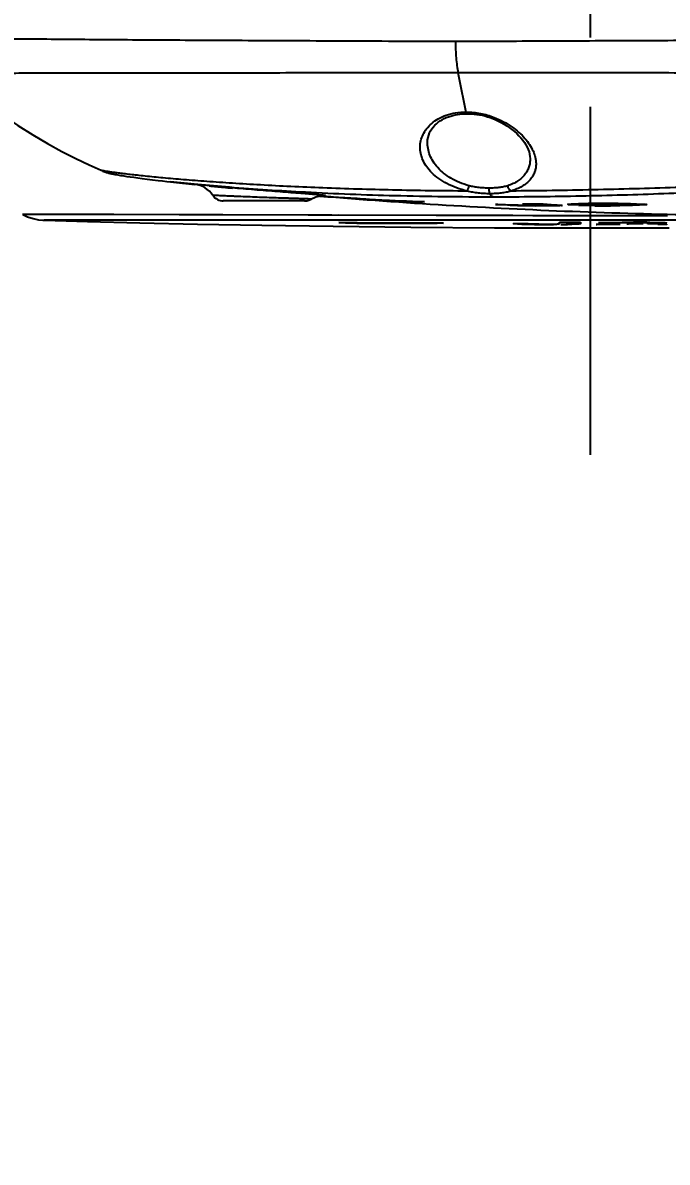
# Model space of a CAD drawing. Header units: millimetres. Extents: x 5828 to 6704, y 123 to 421.
# Drawn here: x 6428.79 to 6432.27, y 202.34 to 208.48 of the extents above; entities that cross this region are included whole.
import ezdxf
from ezdxf import colors
from ezdxf.entities.mleader import LeaderData, LeaderLine
from ezdxf.math import Vec2, Vec3

# ---------------------------------------------------------------- set-up
doc = ezdxf.new("R2010")
doc.units = ezdxf.units.MM
doc.linetypes.add('CENTER', pattern=[0.6, 0.375, -0.075, 0.075, -0.075])
for name, color, linetype in [('中心线', 7, 'Continuous'), ('外形图', 7, 'Continuous'), ('多重引线', 7, 'Continuous'), ('尺寸标注', 7, 'Continuous')]:
    doc.layers.add(name, color=color, linetype=linetype)
doc.styles.add('微软雅黑', font='msyh.ttc', dxfattribs={"height": 1.5})
doc.dimstyles.new('尺寸标注_1_15比例', dxfattribs={"dimtxt": 1.5, "dimasz": 1.25, "dimexe": 0.5, "dimexo": 0.4, "dimgap": 0.5, "dimtad": 1, "dimdec": 1, "dimlfac": 15, "dimdsep": 46, "dimtxsty": '微软雅黑', "dimcen": 0.09, "dimadec": 0, "dimazin": 0, "dimtp": 0.01, "dimtm": 0.01, "dimtfac": 1, "dimtdec": 1, "dimtofl": 0, "dimtmove": 0, "dimatfit": 3, "dimfxl": 1, "dimtolj": 1, "dimarcsym": 0})

# ---------------------------------------------------------------- blocks, each defined once
blk = doc.blocks.new('*D791')
at = {"layer": 'Defpoints', "color": 0}
for p in [(6429.7498, 214.45), (6429.7498, 213.5834), (6447.9848, 213.5834)]:
    blk.add_point(p, dxfattribs=at)
at = {"layer": '尺寸标注', "color": 0, "lineweight": -2}
for p, q in [((6447.9848, 215.7), (6447.9848, 216.95)), ((6430.1498, 214.45), (6448.4848, 214.45)), ((6430.1498, 213.5834), (6448.4848, 213.5834)), ((6447.9848, 212.3334), (6447.9848, 208.1098))]:
    blk.add_line(p, q, dxfattribs=at)
at = {"layer": '尺寸标注', "color": 0}
for points in [[(6447.7765, 215.7), (6448.1932, 215.7), (6447.9848, 214.45)], [(6448.1932, 212.3334), (6447.7765, 212.3334), (6447.9848, 213.5834)]]:
    blk.add_solid(points, dxfattribs=at)
at = {"layer": '尺寸标注', "color": 0, "insert": (6446.7058, 209.5966), "char_height": 1.5, "attachment_point": 5, "rotation": 90, "style": '微软雅黑'}
blk.add_mtext('\\A1;13', dxfattribs=at)

msp = doc.modelspace()

# ---------------------------------------------------------------- linework, layer by layer
at = {"layer": '中心线', "linetype": 'CENTER', "ltscale": 5}
msp.add_line((6431.8498, 223.023), (6431.8498, 205.8772), dxfattribs=at)
at = {"layer": '外形图', "color": 7, "linetype": 'Continuous'}
for p, q in [((6431.1866, 207.9868), (6431.1866, 207.9868)), ((6431.527, 207.7457), (6431.527, 207.7457)), ((6429.2926, 207.6595), (6429.2991, 207.6583)), ((6429.2991, 207.6583), (6429.3059, 207.6571)), ((6429.3059, 207.6571), (6429.3133, 207.6558)), ((6429.3133, 207.6558), (6429.3214, 207.6544)), ((6429.3214, 207.6544), (6429.3301, 207.653)), ((6429.3301, 207.653), (6429.3395, 207.6516)), ((6429.3395, 207.6516), (6429.355, 207.6492)), ((6429.355, 207.6492), (6429.3725, 207.6467)), ((6429.3725, 207.6467), (6429.3919, 207.6439)), ((6429.3919, 207.6439), (6429.4135, 207.641)), ((6429.4135, 207.641), (6429.4374, 207.6379)), ((6429.4374, 207.6379), (6429.4638, 207.6345)), ((6429.4638, 207.6345), (6429.4927, 207.631)), ((6429.4927, 207.631), (6429.5243, 207.6272)), ((6429.5243, 207.6272), (6429.5471, 207.6246)), ((6429.5471, 207.6246), (6429.5712, 207.6219)), ((6429.5712, 207.6219), (6429.5902, 207.6199)), ((6429.7215, 207.6059), (6429.7209, 207.606)), ((6429.7209, 207.606), (6429.7209, 207.606)), ((6430.3899, 207.5435), (6430.3949, 207.5431)), ((6430.39, 207.5445), (6430.395, 207.5441)), ((6430.4221, 207.542), (6430.3959, 207.5442)), ((6430.4138, 207.5457), (6430.4149, 207.5457)), ((6430.4149, 207.5457), (6430.4154, 207.5457)), ((6430.4221, 207.542), (6430.4222, 207.5425)), ((6430.3124, 207.5167), (6429.8741, 207.5167)), ((6430.9268, 207.5133), (6430.9589, 207.5109)), ((6430.9589, 207.5109), (6430.9268, 207.5124)), ((6430.9589, 207.5109), (6430.9268, 207.5123)), ((6431.4192, 207.494), (6431.4193, 207.4961)), ((6431.5558, 207.4911), (6431.5558, 207.4927)), ((6431.5759, 207.4944), (6431.5765, 207.501)), ((6431.5864, 207.4931), (6431.5872, 207.501)), ((6431.6601, 207.4907), (6431.6598, 207.4959)), ((6431.699, 207.4919), (6431.6989, 207.4924)), ((6431.7314, 207.4981), (6431.731, 207.4984)), ((6431.7314, 207.4981), (6431.7314, 207.4986)), ((6431.831, 207.5018), (6431.8313, 207.4987)), ((6431.8326, 207.4983), (6431.8313, 207.4983)), ((6431.8421, 207.4996), (6431.8419, 207.502)), ((6431.8751, 207.4911), (6431.8752, 207.4936)), ((6431.8834, 207.5005), (6431.8833, 207.5025)), ((6431.8993, 207.4958), (6431.8995, 207.4977)), ((6431.8993, 207.4958), (6431.8995, 207.4977)), ((6431.9457, 207.4965), (6431.9456, 207.4986)), ((6431.959, 207.5002), (6431.9593, 207.5032)), ((6431.9617, 207.4997), (6431.962, 207.5032)), ((6432.0036, 207.4969), (6432.0038, 207.5033)), ((6432.0097, 207.4915), (6432.0096, 207.4935)), ((6432.0409, 207.496), (6432.0411, 207.4988)), ((6432.0451, 207.4954), (6432.0454, 207.4989)), ((6432.1284, 207.4948), (6432.1281, 207.4989)), ((6428.8946, 207.4442), (6428.7927, 207.4437)), ((6428.9107, 207.4442), (6428.7992, 207.4438)), ((6428.9164, 207.4443), (6428.8946, 207.4442)), ((6428.9096, 207.4123), (6428.9095, 207.4123)), ((6428.9108, 207.4123), (6428.9108, 207.4123)), ((6428.9412, 207.4443), (6428.9164, 207.4443)), ((6430.5216, 207.413), (6428.9193, 207.4124)), ((6431.0257, 207.4385), (6428.9412, 207.4443)), ((6431.0206, 207.4384), (6430.4945, 207.4399)), ((6431.2435, 207.4131), (6430.5216, 207.413)), ((6431.0574, 207.4383), (6431.0206, 207.4384)), ((6433.4627, 207.413), (6431.0563, 207.4131)), ((6431.5419, 207.4371), (6431.4337, 207.4374)), ((6431.5561, 207.4371), (6431.5419, 207.4371)), ((6431.6132, 207.4369), (6431.5561, 207.4371)), ((6431.6677, 207.4368), (6431.6132, 207.4369)), ((6431.6839, 207.4368), (6431.6677, 207.4368)), ((6431.7989, 207.4365), (6431.6839, 207.4368)), ((6431.8832, 207.4363), (6431.7989, 207.4365)), ((6431.896, 207.4363), (6431.8832, 207.4363)), ((6431.9203, 207.4363), (6431.896, 207.4363)), ((6431.9568, 207.4362), (6431.9203, 207.4363)), ((6431.9999, 207.4361), (6431.9568, 207.4362)), ((6432.0425, 207.436), (6431.9999, 207.4361)), ((6432.0485, 207.436), (6432.0421, 207.436)), ((6432.0848, 207.436), (6432.0485, 207.436)), ((6432.1335, 207.4359), (6432.0848, 207.436)), ((6432.1565, 207.4358), (6432.1335, 207.4359)), ((6432.2183, 207.4357), (6432.1565, 207.4358)), ((6432.267, 207.4356), (6432.2183, 207.4357)), ((6430.4656, 207.3802), (6430.8853, 207.3757)), ((6430.5324, 207.3979), (6430.4966, 207.4)), ((6430.8853, 207.3757), (6431.3358, 207.3725)), ((6431.0256, 207.3987), (6431.0614, 207.3966)), ((6431.0614, 207.3966), (6431.0256, 207.3966)), ((6431.3358, 207.3725), (6431.8041, 207.371)), ((6431.685, 207.394), (6431.685, 207.4015)), ((6431.7263, 207.3905), (6431.7257, 207.4036)), ((6431.7865, 207.3919), (6431.7858, 207.4003)), ((6431.7991, 207.4014), (6431.7991, 207.394)), ((6431.8041, 207.371), (6432.2755, 207.3716)), ((6432.0117, 207.3899), (6431.883, 207.3899)), ((6431.8957, 207.3899), (6431.883, 207.3899)), ((6431.9319, 207.3978), (6431.8957, 207.3978)), ((6432.0039, 207.3976), (6431.9319, 207.3978)), ((6432.0912, 207.3929), (6432.084, 207.3928)), ((6432.1128, 207.3934), (6432.0912, 207.3929)), ((6432.1354, 207.3938), (6432.1128, 207.3934)), ((6432.161, 207.3943), (6432.1548, 207.3942)), ((6432.2066, 207.3954), (6432.2061, 207.4017)), ((6432.2637, 207.3904), (6432.2157, 207.3903)), ((6432.2637, 207.3923), (6432.2637, 207.3904))]:
    msp.add_line(p, q, dxfattribs=at)
for points in [[(6428.4013, 208.2054), (6428.4578, 208.1562), (6428.5333, 208.094), (6428.6105, 208.0344), (6428.689, 207.9776), (6428.7684, 207.9239), (6428.8482, 207.8733), (6428.9275, 207.8264), (6429.0053, 207.7835), (6429.0806, 207.7448), (6429.1521, 207.7105), (6429.2164, 207.6816)], [(6430.9742, 207.8341), (6430.975, 207.8464), (6430.9772, 207.8591), (6430.9807, 207.8713), (6430.9854, 207.8831), (6430.9911, 207.8944), (6430.9979, 207.905), (6431.0055, 207.9149), (6431.0139, 207.9242), (6431.023, 207.9328), (6431.0326, 207.9407), (6431.0428, 207.9479), (6431.0534, 207.9545), (6431.0644, 207.9604), (6431.0758, 207.9657), (6431.0874, 207.9703), (6431.0993, 207.9744), (6431.1114, 207.9778), (6431.1237, 207.9807), (6431.1362, 207.983), (6431.1489, 207.9848), (6431.1618, 207.986), (6431.1748, 207.9867), (6431.1866, 207.9868)], [(6431.1866, 207.9868), (6431.1983, 207.9868), (6431.2119, 207.9862), (6431.2257, 207.985), (6431.2396, 207.9833), (6431.2538, 207.981), (6431.2681, 207.9781), (6431.2826, 207.9746), (6431.2973, 207.9704), (6431.312, 207.9656), (6431.3269, 207.9601), (6431.3418, 207.9539), (6431.3568, 207.9471), (6431.3716, 207.9395), (6431.3864, 207.9312), (6431.4009, 207.9222), (6431.4151, 207.9125), (6431.4289, 207.9022), (6431.4421, 207.8914), (6431.4547, 207.88), (6431.4665, 207.8682), (6431.4774, 207.8561), (6431.4874, 207.8437), (6431.4964, 207.8312), (6431.5043, 207.8186), (6431.511, 207.806), (6431.5166, 207.7934), (6431.5211, 207.781), (6431.5243, 207.7687), (6431.5263, 207.7567), (6431.527, 207.7457)], [(6429.2164, 207.6816), (6429.2206, 207.6798), (6429.2262, 207.6775), (6429.2316, 207.6755), (6429.2367, 207.6737), (6429.2416, 207.672), (6429.2461, 207.6706), (6429.2504, 207.6693), (6429.2544, 207.6682), (6429.2581, 207.6672), (6429.2616, 207.6662), (6429.265, 207.6654), (6429.2682, 207.6646), (6429.2714, 207.6639), (6429.2744, 207.6632), (6429.2775, 207.6625), (6429.2805, 207.6619), (6429.2835, 207.6613), (6429.2865, 207.6607), (6429.2926, 207.6595)], [(6430.3471, 207.5264), (6430.3497, 207.528), (6430.3536, 207.5302), (6430.3576, 207.5322), (6430.3616, 207.5341), (6430.3656, 207.5358), (6430.3695, 207.5373), (6430.3734, 207.5387), (6430.3772, 207.54), (6430.381, 207.5411), (6430.3847, 207.542), (6430.3882, 207.5428), (6430.3917, 207.5435), (6430.395, 207.5441), (6430.3981, 207.5446), (6430.401, 207.5449), (6430.4035, 207.5452), (6430.4057, 207.5454), (6430.4076, 207.5455), (6430.4093, 207.5456), (6430.4108, 207.5457), (6430.4121, 207.5457), (6430.4131, 207.5457), (6430.414, 207.5457), (6430.4146, 207.5457), (6430.4151, 207.5457), (6430.4153, 207.5457), (6430.4154, 207.5457)], [(6430.3124, 207.5167), (6430.318, 207.5169), (6430.3236, 207.5176), (6430.3291, 207.5188), (6430.3344, 207.5205), (6430.3397, 207.5225), (6430.3447, 207.525), (6430.3471, 207.5264)], [(6428.7947, 207.4436), (6428.8203, 207.4316), (6428.851, 207.4213), (6428.8796, 207.4153), (6428.9028, 207.4127), (6428.9117, 207.4123)], [(6430.4966, 207.413), (6429.3842, 207.4128), (6429.0521, 207.4126), (6428.9096, 207.4123)], [(6428.9117, 207.4123), (6429.1438, 207.4052), (6429.4257, 207.3979), (6429.7348, 207.3914), (6430.0818, 207.3855), (6430.4656, 207.3802)], [(6430.4589, 207.4401), (6429.2845, 207.4437), (6428.9412, 207.4443)]]:
    msp.add_lwpolyline(points, dxfattribs=at)
for centre, radius, start, end in [((6436.4958, 209.1858), 5.4458, 190.33374, 192.62478), ((6432.9875, 238.9872), 31.5508, 263.81858, 264.05721), ((6429.7071, 207.4734), 0.1333, 33.36473, 83.91572), ((6432.7437, 236.5004), 29.052, 264.18109, 264.33164), ((6432.2334, 231.3802), 23.9065, 264.33662, 264.45819), ((6429.8741, 207.5834), 0.0667, 213.36476, 269.99996), ((6431.6504, 224.4756), 16.9777, 265.7641, 267.55755), ((6431.6717, 224.4738), 16.9779, 265.77906, 267.48535), ((6431.6812, 224.2248), 16.7307, 268.83526, 269.18303), ((6431.6095, 213.6368), 6.1458, 268.22522, 268.72845), ((6431.6536, 215.7028), 8.2123, 268.74122, 269.31808), ((6433.0373, 226.1864), 18.7491, 265.25459, 265.52955), ((6431.6477, 225.1089), 17.6081, 269.47424, 269.83401), ((6433.1499, 226.4288), 18.9915, 265.30901, 265.575), ((6431.7369, 226.3036), 18.8055, 269.98306, 270.28748), ((6431.9462, 199.2005), 8.3021, 90.79537, 91.10042), ((6431.6949, 224.184), 16.6914, 270.32587, 270.6651), ((6432.0668, 191.0296), 16.4739, 90.70377, 90.82035), ((6432.0505, 192.8686), 14.6349, 90.34662, 90.72836), ((6431.9192, 213.9215), 6.4306, 269.60712, 270.80574), ((6432.5371, 211.1204), 3.6803, 259.86197, 260.02124), ((6432.0952, 196.5863), 10.9113, 90.78523, 91.02867), ((6431.9461, 210.3465), 2.8536, 269.67429, 270.81867), ((6431.7509, 207.5112), 0.1807, 356.68302, 357.38446), ((6431.9938, 204.158), 3.3389, 89.83243, 90.82589), ((6431.997, 200.6629), 6.8404, 89.96331, 90.29299), ((6430.5241, 207.1312), 1.5338, 13.85479, 14.0376), ((6432.1435, 197.4932), 10.0061, 90.56159, 90.74582), ((6432.1005, 201.9426), 5.5566, 90.00628, 90.56869), ((6431.0166, 312.4573), 105.0586, 269.7164, 270.004917), ((6431.0535, 311.8), 104.4034, 269.714036, 269.984696), ((6431.5682, 211.2795), 3.8889, 268.73104, 269.2554), ((6431.6133, 214.8656), 7.4754, 269.26709, 269.6034), ((6431.6425, 219.1234), 11.7332, 269.6048, 269.84721), ((6431.6241, 211.1106), 3.7187, 269.5075, 269.86068), ((6431.6511, 221.0408), 13.6507, 269.83259, 270.01087), ((6431.6697, 212.6928), 5.3027, 270.24863, 270.61204), ((6431.6898, 210.8945), 3.5042, 270.59715, 271.02101), ((6432.0854, 206.3275), 1.065, 91.66262, 92.00961), ((6432.1229, 205.02), 2.3731, 91.27289, 91.65164), ((6432.2203, 200.6786), 6.7156, 91.16243, 91.28091), ((6432.089, 202.7759), 4.6237, 89.84392, 90.09652), ((6432.1048, 195.4068), 11.9948, 89.75816, 90.09971), ((6431.9142, 219.0804), 11.6886, 271.20981, 271.32746), ((6432.1004, 211.1764), 3.7825, 271.28203, 271.60834), ((6432.0912, 211.4485), 4.0547, 271.63027, 271.76439)]:
    msp.add_arc(centre, radius, start, end, dxfattribs=at)
for points, knots in [([(6428.3123, 208.3955), (6428.3123, 208.3955), (6428.3124, 208.3954), (6428.3125, 208.3954), (6428.3128, 208.3953), (6428.3133, 208.3952), (6428.3143, 208.3951), (6428.3157, 208.395), (6428.3175, 208.3949), (6428.3198, 208.3947), (6428.3225, 208.3946), (6428.3268, 208.3944), (6428.3332, 208.3941), (6428.3421, 208.3939), (6428.3526, 208.3936), (6428.3646, 208.3934), (6428.3782, 208.3932), (6428.3934, 208.3931), (6428.4101, 208.393), (6428.4355, 208.3928), (6428.4711, 208.3927), (6428.5184, 208.3925), (6428.5717, 208.3923), (6428.631, 208.3919), (6428.6962, 208.3915), (6428.7672, 208.3909), (6428.8438, 208.3903), (6428.9567, 208.3893), (6429.1106, 208.388), (6429.31, 208.3864), (6429.5278, 208.3849), (6429.7625, 208.3835), (6430.0124, 208.3822), (6430.2757, 208.3809), (6430.6479, 208.3791), (6430.9321, 208.3778), (6431.1244, 208.3772)], [0, 0, 0, 0, 0.000026, 0.000084, 0.000178, 0.000308, 0.000677, 0.001191, 0.001848, 0.00265, 0.003595, 0.004682, 0.007283, 0.010449, 0.014176, 0.018461, 0.023302, 0.028697, 0.034644, 0.041141, 0.05578, 0.072599, 0.091576, 0.112682, 0.13588, 0.161127, 0.188373, 0.217564, 0.281556, 0.352624, 0.430256, 0.513906, 0.602978, 0.69683, 0.794771, 1, 1, 1, 1]), ([(6431.1244, 208.3772), (6431.2844, 208.3778), (6431.606, 208.3793), (6432.0876, 208.3815), (6432.4878, 208.3832), (6432.8034, 208.3849), (6433.0341, 208.3862), (6433.2593, 208.3876), (6433.4778, 208.3889), (6433.6886, 208.39), (6433.8909, 208.391), (6434.0835, 208.392), (6434.2657, 208.393), (6434.4364, 208.394), (6434.595, 208.3948), (6434.7408, 208.3956), (6434.8731, 208.3963), (6434.9912, 208.3969), (6435.0804, 208.3971), (6435.1441, 208.3971), (6435.1859, 208.3971), (6435.2238, 208.3971), (6435.2581, 208.397), (6435.2891, 208.3966), (6435.3177, 208.3958), (6435.345, 208.3948), (6435.3718, 208.3941), (6435.3987, 208.3941), (6435.4259, 208.3944), (6435.4532, 208.3945), (6435.4891, 208.3942), (6435.5337, 208.3927), (6435.5871, 208.3914), (6435.6406, 208.3912), (6435.694, 208.3918), (6435.7471, 208.3923), (6435.7999, 208.3925), (6435.8524, 208.3924), (6435.922, 208.3919), (6436.0086, 208.3912), (6436.1119, 208.3903), (6436.2142, 208.3898), (6436.3155, 208.3896), (6436.416, 208.3896), (6436.5155, 208.3893), (6436.614, 208.3888), (6436.6955, 208.3886), (6436.7602, 208.3884), (6436.8243, 208.3882), (6436.9037, 208.3883), (6436.9827, 208.3894), (6437.0453, 208.3903), (6437.0918, 208.3907), (6437.1381, 208.3907), (6437.1844, 208.3908), (6437.2229, 208.3917), (6437.2535, 208.3925), (6437.2762, 208.3928), (6437.2986, 208.3925), (6437.3209, 208.3918), (6437.3433, 208.3919), (6437.3583, 208.3936), (6437.3657, 208.395)], [0, 0, 0, 0, 0.076909, 0.154556, 0.231494, 0.269241, 0.306267, 0.342395, 0.377457, 0.411291, 0.443743, 0.474659, 0.50389, 0.531291, 0.556736, 0.580123, 0.601359, 0.62033, 0.636891, 0.644228, 0.650927, 0.656994, 0.662456, 0.667384, 0.67191, 0.676219, 0.680485, 0.684806, 0.689181, 0.693558, 0.697895, 0.706457, 0.714997, 0.723574, 0.732147, 0.740663, 0.749111, 0.757513, 0.765892, 0.782587, 0.79914, 0.815525, 0.831761, 0.847861, 0.863814, 0.879597, 0.89521, 0.902962, 0.91068, 0.926018, 0.941169, 0.948651, 0.956086, 0.963508, 0.970939, 0.978343, 0.98201, 0.985639, 0.98923, 0.992797, 0.996366, 1, 1, 1, 1]), ([(6431.1244, 208.3772), (6431.1246, 208.3619), (6431.1254, 208.3319), (6431.1282, 208.2881), (6431.1324, 208.2472), (6431.1364, 208.2212), (6431.1387, 208.209)], [0, 0, 0, 0, 0.271438, 0.533472, 0.77862, 1, 1, 1, 1]), ([(6428.4013, 208.2054), (6428.4013, 208.2054), (6428.4014, 208.2054), (6428.4017, 208.2053), (6428.4024, 208.2052), (6428.4035, 208.2051), (6428.405, 208.205), (6428.4068, 208.2049), (6428.4091, 208.2048), (6428.4117, 208.2047), (6428.4161, 208.2045), (6428.4224, 208.2044), (6428.4311, 208.2042), (6428.4414, 208.2042), (6428.4532, 208.2041), (6428.4665, 208.2041), (6428.4872, 208.2042), (6428.5168, 208.2045), (6428.5567, 208.2049), (6428.6026, 208.2053), (6428.6544, 208.2057), (6428.712, 208.206), (6428.7753, 208.2063), (6428.8442, 208.2065), (6428.9186, 208.2066), (6429.0282, 208.2067), (6429.1779, 208.2068), (6429.3717, 208.2069), (6429.5835, 208.2072), (6429.8118, 208.2075), (6430.055, 208.2078), (6430.3113, 208.2082), (6430.6739, 208.2087), (6430.9509, 208.2087), (6431.1384, 208.209)], [0, 0, 0, 0, 0.000039, 0.000113, 0.000369, 0.000768, 0.00131, 0.001996, 0.002824, 0.003794, 0.004905, 0.007547, 0.010746, 0.014498, 0.018801, 0.023652, 0.029051, 0.041484, 0.056094, 0.07287, 0.091796, 0.112845, 0.135985, 0.161171, 0.188358, 0.217491, 0.281374, 0.352349, 0.42991, 0.513518, 0.602583, 0.696467, 0.794483, 1, 1, 1, 1]), ([(6431.1384, 208.209), (6431.2971, 208.2089), (6431.536, 208.209), (6431.8549, 208.2088), (6432.1736, 208.2083), (6432.4898, 208.2076), (6432.802, 208.2072), (6433.0298, 208.2071), (6433.2519, 208.207), (6433.467, 208.2067), (6433.6741, 208.2062), (6433.8724, 208.2057), (6434.0609, 208.2053), (6434.2386, 208.2051), (6434.4047, 208.2049), (6434.5584, 208.2047), (6434.6991, 208.2045), (6434.8262, 208.2045), (6434.9233, 208.2046), (6434.9936, 208.2044), (6435.0536, 208.2042), (6435.1084, 208.2042), (6435.1583, 208.2046), (6435.1905, 208.2048), (6435.22, 208.2046), (6435.2478, 208.2042), (6435.2749, 208.204), (6435.3019, 208.2042), (6435.3291, 208.2048), (6435.3565, 208.2053), (6435.3836, 208.2053), (6435.4105, 208.2049), (6435.4372, 208.2043), (6435.4728, 208.2036), (6435.5172, 208.2032), (6435.5707, 208.2037), (6435.624, 208.2046), (6435.677, 208.2055), (6435.7296, 208.2059), (6435.7819, 208.206), (6435.8512, 208.2058), (6435.9373, 208.2054), (6436.04, 208.2049), (6436.1418, 208.2048), (6436.2428, 208.2052), (6436.3429, 208.2057), (6436.4419, 208.2059), (6436.5238, 208.2058), (6436.5888, 208.2058), (6436.637, 208.2058), (6436.6849, 208.2056), (6436.7482, 208.2053), (6436.8111, 208.205), (6436.8736, 208.2052), (6436.9198, 208.2055), (6436.9657, 208.2057), (6437.0112, 208.2056), (6437.0566, 208.205), (6437.1019, 208.2045), (6437.1396, 208.2049), (6437.1696, 208.2055), (6437.1919, 208.2056), (6437.2139, 208.2052), (6437.2357, 208.2043), (6437.2575, 208.204), (6437.272, 208.2052), (6437.2792, 208.2064)], [0, 0, 0, 0, 0.077556, 0.116688, 0.155805, 0.233231, 0.271163, 0.308324, 0.344534, 0.379617, 0.413405, 0.445743, 0.476481, 0.505467, 0.532557, 0.557622, 0.580566, 0.601308, 0.619721, 0.628, 0.63564, 0.649018, 0.654793, 0.660007, 0.664759, 0.669218, 0.673576, 0.677967, 0.682419, 0.686888, 0.69132, 0.695697, 0.700037, 0.704365, 0.713047, 0.721768, 0.73047, 0.739101, 0.747658, 0.756166, 0.764646, 0.781523, 0.79825, 0.814819, 0.831254, 0.84756, 0.863707, 0.879663, 0.887566, 0.89542, 0.903225, 0.910981, 0.92635, 0.933952, 0.941484, 0.948944, 0.956347, 0.963727, 0.971112, 0.978484, 0.982147, 0.985778, 0.989369, 0.992917, 0.996442, 1, 1, 1, 1]), ([(6430.9345, 207.8081), (6430.9347, 207.8194), (6430.9375, 207.8423), (6430.9495, 207.8756), (6430.9692, 207.9072), (6430.997, 207.9361), (6431.0328, 207.961), (6431.0765, 207.9806), (6431.127, 207.993), (6431.1631, 207.9956), (6431.1817, 207.9956)], [0, 0, 0, 0, 0.098822, 0.200119, 0.306821, 0.421744, 0.547437, 0.685803, 0.837309, 1, 1, 1, 1]), ([(6431.1817, 207.9956), (6431.2077, 207.9959), (6431.2469, 207.9921), (6431.2973, 207.9799), (6431.3393, 207.9657), (6431.3837, 207.9453), (6431.4284, 207.9179), (6431.4669, 207.8875), (6431.499, 207.8551), (6431.5246, 207.8215), (6431.5435, 207.7873), (6431.5555, 207.753), (6431.5587, 207.7299), (6431.5589, 207.7186)], [0, 0, 0, 0, 0.153415, 0.230268, 0.30578, 0.414982, 0.518123, 0.614544, 0.704062, 0.786796, 0.863131, 0.933788, 1, 1, 1, 1]), ([(6431.1818, 207.9956), (6431.1819, 207.9949), (6431.1822, 207.9936), (6431.1829, 207.9915), (6431.1837, 207.9896), (6431.1846, 207.9882), (6431.1854, 207.9873), (6431.1861, 207.9868), (6431.1866, 207.9868)], [0, 0, 0, 0, 0.194586, 0.370691, 0.659613, 0.771875, 0.863775, 1, 1, 1, 1]), ([(6431.1884, 207.5697), (6431.1689, 207.5744), (6431.1316, 207.5856), (6431.08, 207.6083), (6431.0353, 207.6355), (6430.9984, 207.6662), (6430.9695, 207.6995), (6430.949, 207.7347), (6430.9368, 207.7711), (6430.9343, 207.7959), (6430.9345, 207.8081)], [0, 0, 0, 0, 0.160507, 0.311436, 0.450736, 0.578134, 0.694599, 0.802004, 0.902834, 1, 1, 1, 1]), ([(6431.1986, 207.5984), (6431.181, 207.6031), (6431.1473, 207.6145), (6431.1011, 207.6374), (6431.0616, 207.6646), (6431.0292, 207.6951), (6431.0041, 207.728), (6430.9864, 207.7626), (6430.976, 207.7982), (6430.9739, 207.8223), (6430.9742, 207.8341)], [0, 0, 0, 0, 0.156458, 0.303852, 0.440642, 0.566971, 0.684074, 0.793803, 0.898335, 1, 1, 1, 1]), ([(6431.527, 207.7457), (6431.5272, 207.738), (6431.5263, 207.7227), (6431.5213, 207.7001), (6431.5124, 207.6786), (6431.4995, 207.6584), (6431.4824, 207.6398), (6431.4612, 207.6232), (6431.4358, 207.6091), (6431.4171, 207.6018), (6431.4072, 207.5986)], [0, 0, 0, 0, 0.112958, 0.224662, 0.337272, 0.453287, 0.575346, 0.705945, 0.847097, 1, 1, 1, 1]), ([(6431.5589, 207.7186), (6431.559, 207.7108), (6431.558, 207.695), (6431.5522, 207.672), (6431.5419, 207.6501), (6431.5271, 207.6296), (6431.5076, 207.6109), (6431.4837, 207.5944), (6431.4553, 207.5803), (6431.4346, 207.5731), (6431.4236, 207.5699)], [0, 0, 0, 0, 0.108748, 0.216666, 0.326524, 0.441313, 0.563946, 0.696912, 0.841996, 1, 1, 1, 1]), ([(6431.1884, 207.5697), (6431.0542, 207.5704), (6430.795, 207.5739), (6430.478, 207.5834), (6430.241, 207.5937), (6430.0785, 207.6021), (6429.9277, 207.6112), (6429.7895, 207.6208), (6429.6648, 207.6306), (6429.5544, 207.6402), (6429.4717, 207.6483), (6429.4131, 207.6545), (6429.375, 207.6587), (6429.3409, 207.6627), (6429.3108, 207.6664), (6429.2849, 207.6698), (6429.2631, 207.6729), (6429.2454, 207.6756), (6429.2334, 207.6776), (6429.2258, 207.6791), (6429.2217, 207.68), (6429.2187, 207.6808), (6429.2171, 207.6813), (6429.2164, 207.6816)], [0, 0, 0, 0, 0.203767, 0.393357, 0.481256, 0.563776, 0.640381, 0.710594, 0.77398, 0.830155, 0.878783, 0.900174, 0.919572, 0.936947, 0.952273, 0.965523, 0.976676, 0.98571, 0.992613, 0.995261, 0.997373, 0.998952, 1, 1, 1, 1]), ([(6436.3818, 207.6377), (6436.3835, 207.6382), (6436.3858, 207.6388), (6436.3887, 207.6397), (6436.3904, 207.6403), (6436.3919, 207.6409), (6436.393, 207.6414), (6436.3939, 207.6419), (6436.3945, 207.6423), (6436.3948, 207.6428), (6436.3946, 207.6433), (6436.3941, 207.6436), (6436.3933, 207.6439), (6436.3922, 207.6441), (6436.39, 207.6444), (6436.3864, 207.6446), (6436.381, 207.6447), (6436.3744, 207.6446), (6436.3668, 207.6444), (6436.3582, 207.6441), (6436.349, 207.6437), (6436.3393, 207.6432), (6436.3293, 207.6427), (6436.3156, 207.642), (6436.2986, 207.6411), (6436.2784, 207.6402), (6436.2583, 207.6394), (6436.2381, 207.6385), (6436.2178, 207.6377), (6436.1904, 207.6366), (6436.156, 207.6353), (6436.1146, 207.6339), (6436.0732, 207.6327), (6436.0314, 207.6316), (6435.9893, 207.6305), (6435.9467, 207.6296), (6435.889, 207.6284), (6435.8159, 207.6272), (6435.7272, 207.6262), (6435.6064, 207.6255), (6435.4526, 207.6256), (6435.2644, 207.6279), (6435.0718, 207.6318), (6434.9088, 207.6365), (6434.7765, 207.6415), (6434.6755, 207.6458), (6434.5901, 207.6494), (6434.5209, 207.6525), (6434.4691, 207.655), (6434.4172, 207.6579), (6434.3735, 207.6603), (6434.3369, 207.6621), (6434.3067, 207.6631), (6434.2728, 207.6636), (6434.2346, 207.6634), (6434.1914, 207.6625), (6434.1245, 207.6604), (6434.03, 207.6562), (6433.9043, 207.6494), (6433.7628, 207.6407), (6433.6065, 207.6306), (6433.4368, 207.6194), (6433.2552, 207.6077), (6432.9932, 207.5913), (6432.6468, 207.5718), (6432.2159, 207.5528), (6431.774, 207.5403), (6431.4772, 207.5373), (6431.3292, 207.5374)], [0, 0, 0, 0, 0.001004, 0.001424, 0.001788, 0.002095, 0.002344, 0.002537, 0.002676, 0.002769, 0.002847, 0.002957, 0.00312, 0.003346, 0.003637, 0.004419, 0.005475, 0.006786, 0.008313, 0.010011, 0.011839, 0.013758, 0.015739, 0.017757, 0.021807, 0.025782, 0.029717, 0.033675, 0.037682, 0.041725, 0.049857, 0.058002, 0.066146, 0.07434, 0.082621, 0.091004, 0.099485, 0.116686, 0.134131, 0.15183, 0.187963, 0.224906, 0.262845, 0.301622, 0.321145, 0.340943, 0.361275, 0.371569, 0.381799, 0.391929, 0.402208, 0.407636, 0.413513, 0.420087, 0.42759, 0.436101, 0.445569, 0.467101, 0.491878, 0.519837, 0.550741, 0.584288, 0.620184, 0.658152, 0.739164, 0.82487, 0.912674, 1, 1, 1, 1]), ([(6436.4639, 207.6612), (6436.4644, 207.6614), (6436.4652, 207.6618), (6436.4663, 207.6624), (6436.4671, 207.663), (6436.4676, 207.6635), (6436.4678, 207.6641), (6436.4677, 207.6647), (6436.4671, 207.6651), (6436.4664, 207.6655), (6436.4653, 207.6658), (6436.4632, 207.6663), (6436.4597, 207.6667), (6436.4546, 207.667), (6436.4484, 207.6671), (6436.4411, 207.6671), (6436.4329, 207.667), (6436.4241, 207.6668), (6436.4114, 207.6665), (6436.395, 207.6658), (6436.3751, 207.6649), (6436.3552, 207.6641), (6436.3355, 207.6634), (6436.3156, 207.6626), (6436.2886, 207.6616), (6436.2546, 207.6603), (6436.2136, 207.6589), (6436.1723, 207.6575), (6436.1309, 207.6563), (6436.0892, 207.6552), (6436.0329, 207.6539), (6435.9616, 207.6527), (6435.8753, 207.6517), (6435.7878, 207.6514), (6435.6991, 207.6515), (6435.6092, 207.6521), (6435.4867, 207.6533), (6435.3299, 207.6555), (6435.1373, 207.6591), (6434.9735, 207.6628), (6434.8399, 207.6668), (6434.7374, 207.6701), (6434.6508, 207.6729), (6434.5807, 207.6753), (6434.5281, 207.6774), (6434.4845, 207.6793), (6434.4495, 207.681), (6434.4224, 207.6823), (6434.3938, 207.6835), (6434.3624, 207.6844), (6434.3273, 207.6847), (6434.2717, 207.6842), (6434.1915, 207.6821), (6434.0831, 207.6778), (6433.9592, 207.6719), (6433.8205, 207.6645), (6433.6677, 207.6558), (6433.5021, 207.6463), (6433.3249, 207.6363), (6433.0688, 207.6223), (6432.7289, 207.6052), (6432.3044, 207.5879), (6431.8664, 207.5753), (6431.5713, 207.5709), (6431.4236, 207.5699)], [0, 0, 0, 0, 0.000299, 0.000544, 0.000736, 0.00088, 0.000986, 0.001083, 0.001206, 0.001376, 0.001601, 0.001886, 0.002645, 0.003657, 0.004909, 0.006368, 0.007995, 0.009754, 0.011612, 0.015522, 0.019503, 0.023431, 0.027327, 0.031256, 0.035241, 0.043324, 0.051473, 0.059636, 0.06782, 0.076064, 0.084386, 0.101264, 0.118378, 0.135674, 0.153205, 0.170997, 0.189041, 0.225933, 0.264122, 0.303382, 0.323245, 0.343462, 0.364229, 0.374714, 0.38512, 0.395433, 0.400623, 0.405934, 0.411535, 0.41766, 0.424547, 0.432361, 0.450673, 0.472204, 0.496758, 0.524316, 0.554672, 0.587576, 0.622784, 0.660067, 0.739872, 0.824778, 0.912324, 1, 1, 1, 1]), ([(6431.3292, 207.5374), (6431.1522, 207.5374), (6430.8147, 207.5414), (6430.3408, 207.5598), (6429.9869, 207.5829), (6429.7448, 207.604), (6429.639, 207.6146), (6429.5902, 207.6199)], [0, 0, 0, 0, 0.304774, 0.581325, 0.816803, 0.915562, 1, 1, 1, 1]), ([(6430.416, 207.5468), (6430.4095, 207.5475), (6430.393, 207.5489), (6430.3634, 207.5513), (6430.3246, 207.5544), (6430.2581, 207.5595), (6430.1629, 207.5669), (6430.0432, 207.5766), (6429.9274, 207.5865), (6429.8303, 207.5953), (6429.7638, 207.6017), (6429.7311, 207.6049), (6429.7215, 207.6059)], [0, 0, 0, 0, 0.028275, 0.071247, 0.127652, 0.195785, 0.358395, 0.538408, 0.712578, 0.858587, 0.958329, 1, 1, 1, 1]), ([(6431.1884, 207.5697), (6431.1894, 207.5713), (6431.1913, 207.5751), (6431.1939, 207.5818), (6431.1964, 207.5897), (6431.1979, 207.5955), (6431.1986, 207.5984)], [0, 0, 0, 0, 0.181956, 0.420996, 0.700473, 1, 1, 1, 1]), ([(6431.3065, 207.5859), (6431.2974, 207.5859), (6431.2793, 207.5864), (6431.2521, 207.5885), (6431.2251, 207.5922), (6431.2073, 207.5961), (6431.1986, 207.5984)], [0, 0, 0, 0, 0.248516, 0.499623, 0.750885, 1, 1, 1, 1]), ([(6431.4072, 207.5986), (6431.3996, 207.5962), (6431.3838, 207.5922), (6431.359, 207.5884), (6431.3331, 207.5863), (6431.3154, 207.5859), (6431.3065, 207.5859)], [0, 0, 0, 0, 0.234174, 0.479937, 0.735935, 1, 1, 1, 1]), ([(6431.4236, 207.5699), (6431.4216, 207.5713), (6431.4178, 207.5749), (6431.4115, 207.5842), (6431.4084, 207.5927), (6431.4072, 207.5986)], [0, 0, 0, 0, 0.215478, 0.461399, 1, 1, 1, 1]), ([(6430.3471, 207.5264), (6430.3471, 207.5264), (6430.3469, 207.5264), (6430.3467, 207.5265), (6430.3463, 207.5265), (6430.3458, 207.5265), (6430.3451, 207.5266), (6430.3442, 207.5266), (6430.3432, 207.5267), (6430.3415, 207.5267), (6430.3391, 207.5268), (6430.3357, 207.527), (6430.3316, 207.5271), (6430.327, 207.5273), (6430.3218, 207.5274), (6430.3137, 207.5277), (6430.3022, 207.5281), (6430.2868, 207.5286), (6430.2695, 207.5292), (6430.2503, 207.5298), (6430.2295, 207.5305), (6430.2073, 207.5312), (6430.1755, 207.5323), (6430.1338, 207.5337), (6430.0828, 207.5355), (6430.0317, 207.5375), (6429.9826, 207.5394), (6429.9439, 207.541), (6429.9153, 207.5422), (6429.8961, 207.5431), (6429.8788, 207.5439), (6429.8634, 207.5446), (6429.8502, 207.5452), (6429.8405, 207.5456), (6429.834, 207.5459), (6429.8299, 207.5461), (6429.8265, 207.5463), (6429.8237, 207.5464), (6429.8215, 207.5466), (6429.82, 207.5466), (6429.8192, 207.5467), (6429.8188, 207.5467), (6429.8186, 207.5467), (6429.8184, 207.5467), (6429.8184, 207.5467)], [0, 0, 0, 0, 0.000133, 0.000563, 0.001292, 0.002319, 0.003645, 0.005268, 0.007187, 0.009402, 0.014718, 0.021203, 0.028839, 0.037609, 0.047494, 0.058472, 0.083598, 0.112744, 0.145641, 0.181968, 0.221386, 0.263517, 0.307946, 0.401981, 0.499843, 0.597718, 0.691782, 0.778368, 0.817796, 0.854129, 0.887026, 0.916173, 0.941302, 0.962181, 0.970964, 0.978616, 0.98512, 0.99046, 0.994623, 0.997605, 0.998651, 0.999399, 0.999849, 1, 1, 1, 1]), ([(6430.3949, 207.5431), (6430.8475, 207.5058), (6431.7548, 207.4508), (6433.1182, 207.4274), (6434.4811, 207.4634), (6435.3877, 207.5268), (6435.8398, 207.5682)], [0, 0, 0, 0, 0.24991, 0.500056, 0.750174, 1, 1, 1, 1]), ([(6430.4154, 207.5457), (6430.4168, 207.5456), (6430.4188, 207.5455), (6430.4212, 207.5455), (6430.4226, 207.5454), (6430.4237, 207.5454), (6430.4245, 207.5454), (6430.425, 207.5455), (6430.4253, 207.5455), (6430.4254, 207.5456)], [0, 0, 0, 0, 0.424893, 0.593754, 0.733472, 0.84398, 0.925196, 0.977086, 1, 1, 1, 1]), ([(6430.4254, 207.5456), (6430.4254, 207.5456), (6430.4252, 207.5457), (6430.4251, 207.5457), (6430.4247, 207.5458), (6430.4241, 207.5459), (6430.423, 207.546), (6430.4217, 207.5462), (6430.4193, 207.5465), (6430.4174, 207.5467), (6430.416, 207.5468)], [0, 0, 0, 0, 0.012421, 0.030019, 0.055711, 0.131548, 0.240042, 0.381159, 0.554878, 1, 1, 1, 1]), ([(6431.3107, 207.5554), (6431.3005, 207.5554), (6431.2798, 207.5559), (6431.249, 207.5584), (6431.2184, 207.5627), (6431.1983, 207.5671), (6431.1884, 207.5697)], [0, 0, 0, 0, 0.249267, 0.501076, 0.75224, 1, 1, 1, 1]), ([(6431.3107, 207.5554), (6431.3104, 207.556), (6431.3097, 207.5576), (6431.3086, 207.5616), (6431.3075, 207.5679), (6431.3067, 207.5764), (6431.3065, 207.5826), (6431.3065, 207.5859)], [0, 0, 0, 0, 0.074178, 0.166878, 0.401593, 0.687017, 1, 1, 1, 1]), ([(6431.4236, 207.5699), (6431.4152, 207.5672), (6431.3977, 207.5626), (6431.3701, 207.5583), (6431.3409, 207.5559), (6431.3209, 207.5554), (6431.3107, 207.5554)], [0, 0, 0, 0, 0.230804, 0.475523, 0.73281, 1, 1, 1, 1]), ([(6431.3292, 207.5374), (6431.3275, 207.5376), (6431.324, 207.5388), (6431.3193, 207.5426), (6431.3148, 207.5483), (6431.3121, 207.5528), (6431.3107, 207.5554)], [0, 0, 0, 0, 0.186509, 0.406561, 0.675281, 1, 1, 1, 1]), ([(6431.4192, 207.494), (6431.4024, 207.4945), (6431.3802, 207.4953), (6431.3542, 207.4966), (6431.345, 207.4972), (6431.3412, 207.4975)], [0, 0, 0, 0, 0.646564, 0.852174, 1, 1, 1, 1]), ([(6431.4427, 207.4958), (6431.4447, 207.4956), (6431.4548, 207.495), (6431.465, 207.4945), (6431.4732, 207.4942)], [0, 0, 0, 0, 0.195018, 1, 1, 1, 1]), ([(6431.4732, 207.4942), (6431.4776, 207.4941), (6431.4984, 207.4935), (6431.5192, 207.4931), (6431.5356, 207.4929)], [0, 0, 0, 0, 0.211565, 1, 1, 1, 1]), ([(6431.5356, 207.4929), (6431.5452, 207.4928), (6431.5585, 207.4927), (6431.5742, 207.4927), (6431.5802, 207.4927), (6431.5826, 207.4928)], [0, 0, 0, 0, 0.615082, 0.846894, 1, 1, 1, 1]), ([(6431.6601, 207.4907), (6431.6443, 207.4905), (6431.6095, 207.4906), (6431.5748, 207.4909), (6431.5558, 207.4911)], [0, 0, 0, 0, 0.454809, 1, 1, 1, 1]), ([(6431.5864, 207.4931), (6431.5864, 207.4931), (6431.5863, 207.4932), (6431.5861, 207.4933), (6431.5855, 207.4934), (6431.5846, 207.4935), (6431.5833, 207.4937), (6431.5818, 207.4939), (6431.58, 207.494), (6431.578, 207.4942), (6431.5766, 207.4943), (6431.5759, 207.4944)], [0, 0, 0, 0, 0.007574, 0.023525, 0.080955, 0.170125, 0.288065, 0.432097, 0.599873, 0.78952, 1, 1, 1, 1]), ([(6431.5826, 207.4928), (6431.5832, 207.4928), (6431.5842, 207.4928), (6431.5854, 207.4929), (6431.5861, 207.493), (6431.5863, 207.4931), (6431.5864, 207.4931), (6431.5864, 207.4931)], [0, 0, 0, 0, 0.482551, 0.781194, 0.941027, 0.981018, 1, 1, 1, 1]), ([(6431.6977, 207.4917), (6431.6962, 207.4916), (6431.692, 207.4913), (6431.6842, 207.491), (6431.6732, 207.4908), (6431.6649, 207.4907), (6431.6601, 207.4907)], [0, 0, 0, 0, 0.124961, 0.331999, 0.623368, 1, 1, 1, 1]), ([(6431.6846, 207.4939), (6431.6857, 207.4938), (6431.6878, 207.4937), (6431.6907, 207.4934), (6431.6932, 207.4932), (6431.6952, 207.493), (6431.6969, 207.4928), (6431.6981, 207.4926), (6431.6987, 207.4924), (6431.6991, 207.4923), (6431.6993, 207.4923), (6431.6994, 207.4922), (6431.6994, 207.4921)], [0, 0, 0, 0, 0.22009, 0.414535, 0.582762, 0.724062, 0.837647, 0.922339, 0.953352, 0.976593, 0.991966, 1, 1, 1, 1]), ([(6431.699, 207.4919), (6431.6989, 207.4919), (6431.6985, 207.4918), (6431.6981, 207.4918), (6431.6977, 207.4917)], [0, 0, 0, 0, 0.19166, 1, 1, 1, 1]), ([(6431.6994, 207.4921), (6431.6994, 207.4921), (6431.6992, 207.492), (6431.6991, 207.4919), (6431.699, 207.4919)], [0, 0, 0, 0, 0.302308, 1, 1, 1, 1]), ([(6431.731, 207.4984), (6431.731, 207.4985), (6431.7312, 207.4986), (6431.7317, 207.4988), (6431.7324, 207.499), (6431.7341, 207.4992), (6431.7372, 207.4995), (6431.74, 207.4997), (6431.7416, 207.4998)], [0, 0, 0, 0, 0.021441, 0.064258, 0.133856, 0.233546, 0.535192, 1, 1, 1, 1]), ([(6431.7416, 207.4998), (6431.7477, 207.5001), (6431.7628, 207.5006), (6431.7778, 207.5009), (6431.7868, 207.5011)], [0, 0, 0, 0, 0.40442, 1, 1, 1, 1]), ([(6431.8751, 207.4911), (6431.8578, 207.4912), (6431.8341, 207.4915), (6431.8057, 207.4922), (6431.7946, 207.4927), (6431.7898, 207.4929)], [0, 0, 0, 0, 0.610896, 0.831253, 1, 1, 1, 1]), ([(6431.8421, 207.4996), (6431.8404, 207.4995), (6431.8381, 207.4994), (6431.8353, 207.4993), (6431.8339, 207.4992), (6431.8327, 207.499), (6431.8319, 207.4989), (6431.8315, 207.4988), (6431.8313, 207.4987), (6431.8313, 207.4987)], [0, 0, 0, 0, 0.460298, 0.632685, 0.768997, 0.871403, 0.942164, 0.983691, 1, 1, 1, 1]), ([(6431.8313, 207.4987), (6431.8313, 207.4986), (6431.8314, 207.4985), (6431.8317, 207.4985), (6431.8321, 207.4984), (6431.8324, 207.4983), (6431.8326, 207.4983)], [0, 0, 0, 0, 0.092186, 0.285288, 0.588005, 1, 1, 1, 1]), ([(6431.8834, 207.5005), (6431.8755, 207.5004), (6431.8618, 207.5002), (6431.848, 207.4998), (6431.8421, 207.4996)], [0, 0, 0, 0, 0.571989, 1, 1, 1, 1]), ([(6431.9313, 207.5008), (6431.9276, 207.5008), (6431.9116, 207.5008), (6431.8956, 207.5006), (6431.8834, 207.5005)], [0, 0, 0, 0, 0.232824, 1, 1, 1, 1]), ([(6431.8886, 207.4938), (6431.8942, 207.4935), (6431.9079, 207.4931), (6431.9217, 207.4929), (6431.9298, 207.4929)], [0, 0, 0, 0, 0.40469, 1, 1, 1, 1]), ([(6431.8893, 207.4976), (6431.9009, 207.4977), (6431.9211, 207.498), (6431.9413, 207.4984), (6431.9498, 207.4988)], [0, 0, 0, 0, 0.57635, 1, 1, 1, 1]), ([(6431.959, 207.5002), (6431.9577, 207.5003), (6431.9544, 207.5004), (6431.9451, 207.5007), (6431.9372, 207.5007), (6431.9313, 207.5008)], [0, 0, 0, 0, 0.147136, 0.358204, 1, 1, 1, 1]), ([(6431.9498, 207.4988), (6431.9508, 207.4988), (6431.9525, 207.4989), (6431.9549, 207.499), (6431.957, 207.4991), (6431.9586, 207.4993), (6431.9599, 207.4994), (6431.9608, 207.4995), (6431.9614, 207.4996), (6431.9616, 207.4997), (6431.9617, 207.4997), (6431.9617, 207.4997)], [0, 0, 0, 0, 0.235259, 0.438178, 0.609126, 0.748479, 0.856627, 0.934, 0.98114, 0.993746, 1, 1, 1, 1]), ([(6431.9617, 207.4997), (6431.9617, 207.4998), (6431.9614, 207.4999), (6431.961, 207.5), (6431.9601, 207.5001), (6431.9594, 207.5001), (6431.959, 207.5002)], [0, 0, 0, 0, 0.071504, 0.259373, 0.568873, 1, 1, 1, 1]), ([(6431.9868, 207.4931), (6431.9963, 207.4933), (6432.0124, 207.4935), (6432.0286, 207.4941), (6432.0353, 207.4944)], [0, 0, 0, 0, 0.582795, 1, 1, 1, 1]), ([(6432.0013, 207.5033), (6432.0083, 207.5033), (6432.0213, 207.5032), (6432.0388, 207.5031), (6432.0524, 207.5028), (6432.0601, 207.5025), (6432.0631, 207.5023)], [0, 0, 0, 0, 0.340011, 0.627095, 0.850972, 1, 1, 1, 1]), ([(6432.0409, 207.496), (6432.039, 207.4962), (6432.0345, 207.4964), (6432.022, 207.4968), (6432.0115, 207.4968), (6432.0036, 207.4969)], [0, 0, 0, 0, 0.152492, 0.364968, 1, 1, 1, 1]), ([(6432.1284, 207.4948), (6432.1117, 207.4939), (6432.0721, 207.4926), (6432.0325, 207.4919), (6432.0097, 207.4915)], [0, 0, 0, 0, 0.423987, 1, 1, 1, 1]), ([(6432.067, 207.5016), (6432.067, 207.5016), (6432.0669, 207.5015), (6432.0666, 207.5014), (6432.0659, 207.5012), (6432.0647, 207.5011), (6432.0631, 207.5009), (6432.061, 207.5007), (6432.0585, 207.5005), (6432.0555, 207.5003), (6432.0508, 207.5), (6432.044, 207.4997), (6432.0349, 207.4993), (6432.0245, 207.4989), (6432.0171, 207.4986), (6432.0132, 207.4985)], [0, 0, 0, 0, 0.001875, 0.005455, 0.018871, 0.040866, 0.071378, 0.110241, 0.157268, 0.212222, 0.274658, 0.419978, 0.590044, 0.783186, 1, 1, 1, 1]), ([(6432.0353, 207.4944), (6432.0368, 207.4945), (6432.0388, 207.4946), (6432.0413, 207.4948), (6432.0427, 207.4949), (6432.0437, 207.495), (6432.0445, 207.4952), (6432.0449, 207.4952), (6432.0451, 207.4953), (6432.0451, 207.4954)], [0, 0, 0, 0, 0.446608, 0.618093, 0.756035, 0.861527, 0.935998, 0.981104, 1, 1, 1, 1]), ([(6432.0451, 207.4954), (6432.0451, 207.4954), (6432.045, 207.4955), (6432.0447, 207.4956), (6432.0439, 207.4958), (6432.0426, 207.4959), (6432.0415, 207.496), (6432.0409, 207.496)], [0, 0, 0, 0, 0.024481, 0.075464, 0.266353, 0.574911, 1, 1, 1, 1]), ([(6432.0631, 207.5023), (6432.0637, 207.5022), (6432.0646, 207.5022), (6432.0658, 207.502), (6432.0666, 207.5019), (6432.0669, 207.5018), (6432.067, 207.5017), (6432.067, 207.5016)], [0, 0, 0, 0, 0.4279, 0.734242, 0.921675, 0.972782, 1, 1, 1, 1]), ([(6432.0999, 207.4991), (6432.1104, 207.4991), (6432.1244, 207.4991), (6432.1411, 207.4987), (6432.1474, 207.4984), (6432.15, 207.4982)], [0, 0, 0, 0, 0.625058, 0.843885, 1, 1, 1, 1]), ([(6432.1558, 207.4973), (6432.1558, 207.4972), (6432.1556, 207.4971), (6432.1551, 207.4969), (6432.1538, 207.4967), (6432.1517, 207.4964), (6432.1488, 207.4961), (6432.1449, 207.4958), (6432.1402, 207.4954), (6432.1346, 207.4951), (6432.1306, 207.4949), (6432.1284, 207.4948)], [0, 0, 0, 0, 0.005976, 0.018103, 0.064515, 0.141612, 0.249862, 0.38957, 0.561, 0.764397, 1, 1, 1, 1]), ([(6432.15, 207.4982), (6432.1508, 207.4982), (6432.1523, 207.498), (6432.1539, 207.4978), (6432.1549, 207.4977), (6432.1553, 207.4976), (6432.1556, 207.4975), (6432.1558, 207.4974), (6432.1558, 207.4973)], [0, 0, 0, 0, 0.424756, 0.731688, 0.841006, 0.92113, 0.972857, 1, 1, 1, 1]), ([(6431.4337, 207.4374), (6431.4021, 207.4374), (6431.2766, 207.4378), (6431.1512, 207.4381), (6431.0574, 207.4383)], [0, 0, 0, 0, 0.25225, 1, 1, 1, 1]), ([(6431.4821, 207.3915), (6431.4748, 207.3916), (6431.4633, 207.3922), (6431.4477, 207.3923), (6431.4415, 207.3937), (6431.4365, 207.3935), (6431.4365, 207.3943)], [0, 0, 0, 0, 0.477356, 0.782939, 0.946732, 1, 1, 1, 1]), ([(6431.5443, 207.3941), (6431.5454, 207.3935), (6431.5503, 207.3932), (6431.5549, 207.3928), (6431.5584, 207.3927)], [0, 0, 0, 0, 0.263497, 1, 1, 1, 1]), ([(6431.5584, 207.3927), (6431.5606, 207.3927), (6431.5719, 207.3923), (6431.5831, 207.3922), (6431.5922, 207.3921)], [0, 0, 0, 0, 0.196009, 1, 1, 1, 1]), ([(6431.6151, 207.392), (6431.6204, 207.392), (6431.6384, 207.392), (6431.6564, 207.392), (6431.6691, 207.3923)], [0, 0, 0, 0, 0.297297, 1, 1, 1, 1]), ([(6431.6691, 207.3923), (6431.6734, 207.3924), (6431.6769, 207.3932), (6431.685, 207.3929), (6431.685, 207.394)], [0, 0, 0, 0, 0.802217, 1, 1, 1, 1]), ([(6431.7865, 207.3919), (6431.7845, 207.3917), (6431.773, 207.3912), (6431.7616, 207.391), (6431.7523, 207.3908)], [0, 0, 0, 0, 0.181797, 1, 1, 1, 1]), ([(6431.7943, 207.3925), (6431.7938, 207.3924), (6431.7913, 207.3922), (6431.7886, 207.392), (6431.7865, 207.3919)], [0, 0, 0, 0, 0.185969, 1, 1, 1, 1]), ([(6431.7991, 207.394), (6431.7991, 207.3938), (6431.7977, 207.3925), (6431.7959, 207.3927), (6431.7943, 207.3925)], [0, 0, 0, 0, 0.090964, 1, 1, 1, 1]), ([(6431.883, 207.3899), (6431.8838, 207.3901), (6431.8901, 207.3908), (6431.8964, 207.391), (6431.9018, 207.3913)], [0, 0, 0, 0, 0.140621, 1, 1, 1, 1]), ([(6431.8957, 207.3978), (6431.9015, 207.399), (6431.9219, 207.3996), (6431.9421, 207.4003), (6431.9565, 207.4006)], [0, 0, 0, 0, 0.288734, 1, 1, 1, 1]), ([(6431.9018, 207.3913), (6431.9032, 207.3913), (6431.9092, 207.3916), (6431.9152, 207.3918), (6431.9199, 207.3919)], [0, 0, 0, 0, 0.220579, 1, 1, 1, 1]), ([(6431.9199, 207.3919), (6431.9256, 207.3921), (6431.9509, 207.3928), (6431.9762, 207.3933), (6431.9959, 207.3938)], [0, 0, 0, 0, 0.222888, 1, 1, 1, 1]), ([(6431.9565, 207.4006), (6431.9661, 207.4007), (6432.0085, 207.4013), (6432.051, 207.4015), (6432.084, 207.4015)], [0, 0, 0, 0, 0.225126, 1, 1, 1, 1]), ([(6432.0072, 207.3982), (6432.0065, 207.3981), (6432.0054, 207.398), (6432.0043, 207.3978), (6432.0039, 207.3976)], [0, 0, 0, 0, 0.624146, 1, 1, 1, 1]), ([(6432.0271, 207.3991), (6432.0248, 207.399), (6432.0181, 207.3988), (6432.0115, 207.3986), (6432.0072, 207.3982)], [0, 0, 0, 0, 0.352261, 1, 1, 1, 1]), ([(6432.0813, 207.3996), (6432.0762, 207.3996), (6432.0582, 207.3995), (6432.0401, 207.3994), (6432.0271, 207.3991)], [0, 0, 0, 0, 0.278975, 1, 1, 1, 1]), ([(6432.135, 207.3993), (6432.1325, 207.3993), (6432.1214, 207.3995), (6432.1103, 207.3996), (6432.1016, 207.3996)], [0, 0, 0, 0, 0.221784, 1, 1, 1, 1]), ([(6432.1547, 207.3981), (6432.1547, 207.3985), (6432.1523, 207.3984), (6432.1495, 207.399), (6432.1428, 207.399), (6432.1379, 207.3992), (6432.135, 207.3993)], [0, 0, 0, 0, 0.057462, 0.236521, 0.550944, 1, 1, 1, 1]), ([(6432.1555, 207.4015), (6432.1609, 207.4014), (6432.181, 207.4013), (6432.2011, 207.4011), (6432.2157, 207.4008)], [0, 0, 0, 0, 0.27288, 1, 1, 1, 1]), ([(6432.2157, 207.4008), (6432.2226, 207.4007), (6432.2342, 207.4002), (6432.2506, 207.4005), (6432.2574, 207.3987), (6432.2637, 207.3996), (6432.2637, 207.3986)], [0, 0, 0, 0, 0.43289, 0.749551, 0.938067, 1, 1, 1, 1])]:
    msp.add_open_spline(points, degree=3, knots=knots, dxfattribs=at)
for points in [[(6431.4365, 207.3943), (6431.4725, 207.3942), (6431.5084, 207.3941), (6431.5443, 207.3941)], [(6431.685, 207.4015), (6431.7231, 207.4015), (6431.7611, 207.4014), (6431.7991, 207.4014)]]:
    msp.add_open_spline(points, degree=3, dxfattribs=at)

# ---------------------------------------------------------------- dimensions: what is measured, and where the dimension line sits
at = {"layer": '尺寸标注'}
dim = msp.add_linear_dim(base=(6447.9848, 213.5834), p1=(6429.7498, 214.45), p2=(6429.7498, 213.5834), angle=90, dimstyle='尺寸标注_1_15比例', dxfattribs=at)
dim.commit()
dim.dimension.update_dxf_attribs({"geometry": '*D791', "text_midpoint": (6446.7058, 209.5966)})

# ---------------------------------------------------------------- leaders
at = {"layer": '多重引线'}
ml = msp.add_multileader_mtext('Standard', dxfattribs=at)
ml.set_content('2×M4 depth7', style='微软雅黑')
ml.set_leader_properties()
ml.build(insert=Vec2(0, 0))
ml.multileader.update_dxf_attribs({"text_left_attachment_type": 5, "text_right_attachment_type": 5, "dogleg_length": 1, "arrow_head_size": 1.25})
ctx = ml.context
ctx.base_point, ctx.char_height, ctx.arrow_head_size, ctx.plane_origin = Vec3(6406.4064, 204.7307), 1.5, 1.25, Vec3(6429.7498, 213.5834)
ctx.left_attachment, ctx.right_attachment, ctx.text_align_type = 5, 5, 2
notes = []
notes.append((ctx, [(0, (1, 1, 0), (6424.2934, 204.7307), (-1, 0), 1, [(0, [(6429.7498, 213.5834)], 0, [])])]))
ctx.mtext.insert, ctx.mtext.alignment, ctx.mtext.flow_direction = Vec3(6421.2934, 206.8088), 3, 5
for ctx, leaders in notes:
    for number, flags, end, landing, length, lines in leaders:
        leader = LeaderData()
        leader.index, (leader.has_last_leader_line, leader.has_dogleg_vector, leader.attachment_direction) = number, flags
        leader.last_leader_point, leader.dogleg_vector, leader.dogleg_length = Vec3(end), Vec3(landing), length
        for number, points, colour, breaks in lines:
            line = LeaderLine()
            line.index, line.vertices, line.color, line.breaks = number, Vec3.list(points), colors.encode_raw_color(colour), breaks
            leader.lines.append(line)
        ctx.leaders.append(leader)

doc.saveas('drawing.dxf')
